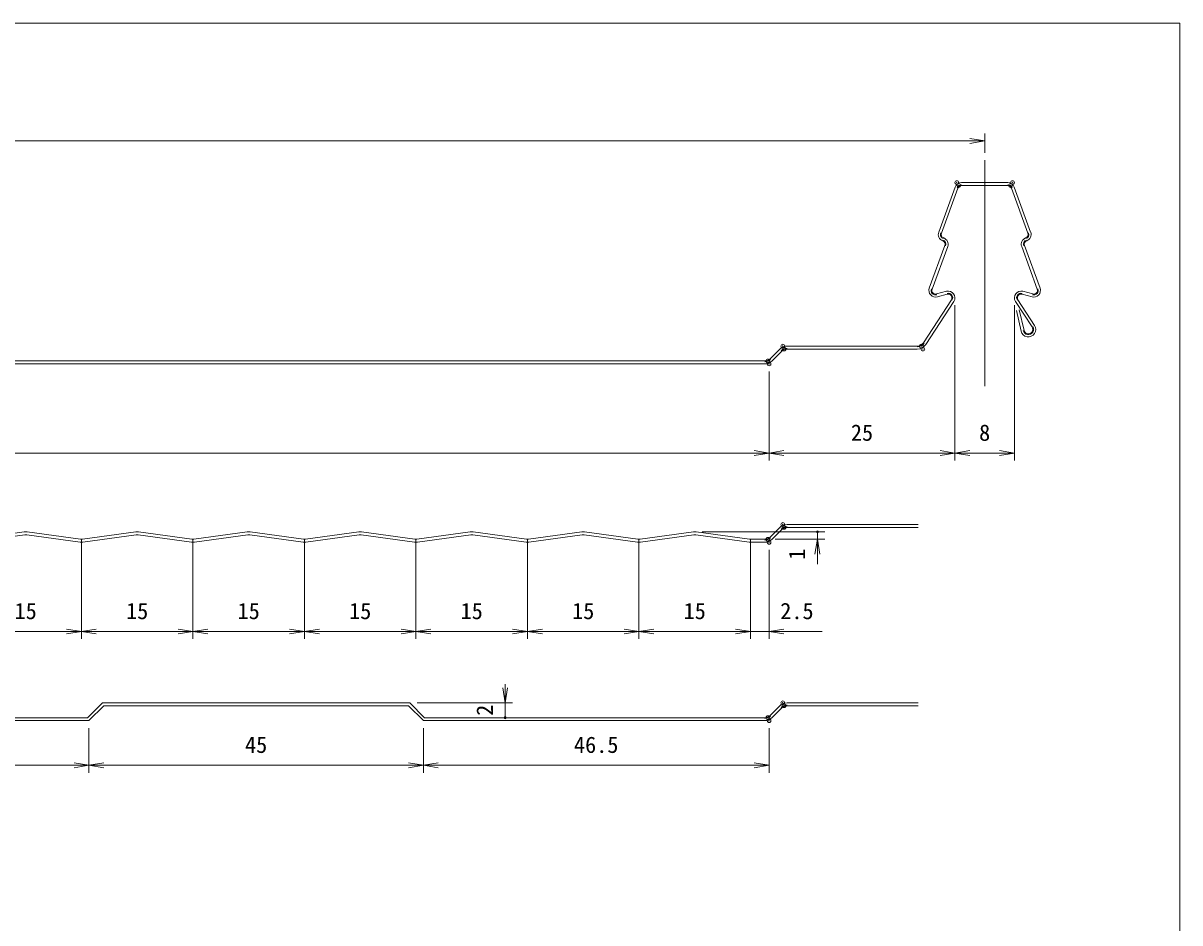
# Model space of a CAD drawing. Units: millimetres on the paper. Extents: x -208 to 189, y -250 to 139.
# Drawn here: x 33.6 to 189.2, y 18.4 to 139.4 of the extents above; entities that cross this region are included whole.
import ezdxf
from ezdxf.enums import TextEntityAlignment as Align

# ---------------------------------------------------------------- set-up
doc = ezdxf.new("R2010")
doc.units = ezdxf.units.MM
doc.header["$PDMODE"] = 32
doc.header["$PDSIZE"] = 0.5
for name, color, linetype, lineweight in [('0-0_寸法', 7, 'Continuous', 18), ('0-3', 6, 'Continuous', 18), ('1-1', 3, 'Continuous', 18), ('F-F', 5, 'Continuous', 18)]:
    doc.layers.add(name, color=color, linetype=linetype, lineweight=lineweight)
doc.styles.add('ＭＳ ゴシック', font='')
doc.styles.get('ＭＳ ゴシック').set_extended_font_data('MS Gothic')

# ---------------------------------------------------------------- blocks, each defined once
blk = doc.blocks.new('_OPEN')
at = {"layer": '0-0_寸法'}
blk.add_line((0, 0), (-1, 0), dxfattribs=at)
blk.add_lwpolyline([(-1, 0.1667), (0, 0), (-1, -0.1667)], dxfattribs=at)
blk = doc.blocks.new('_DOT')
at = {"layer": '0-0_寸法'}
blk.add_line((-0.5, 0), (-1, 0), dxfattribs=at)
blk.add_circle((0, 0), 0.25, dxfattribs=at)
blk.add_circle((0, 0), 0.25, dxfattribs=at)
blk = doc.blocks.new('D1')
at = {"layer": '0-3'}
for p, q in [((320.5, 199.4), (337, 199.4)), ((336, 199.4), (336, 198.9)), ((330.334, 198.4), (337, 198.4)), ((336, 195.05), (336, 198.9))]:
    blk.add_line(p, q, dxfattribs=at)
at = {"layer": '0-3', "rotation": 90}
for name, p, xscale, yscale in [('_DOT', (336, 199.4), 0.5333333, 0.5333333), ('_OPEN', (336, 198.4), 2, 2)]:
    blk.add_blockref(name, p, dxfattribs=dict(at, xscale=xscale, yscale=yscale))
at = {"layer": '0-3', "color": 7, "style": 'ＭＳ ゴシック'}
blk.add_text('1', height=2.199, rotation=90, dxfattribs=at).set_placement((335, 195.65), align=Align.BOTTOM_LEFT)
blk = doc.blocks.new('D14')
at = {"layer": '0-3'}
for p, q in [((222, 198.4), (222, 185)), ((222, 186), (229.5, 186)), ((237, 186), (229.5, 186))]:
    blk.add_line(p, q, dxfattribs=at)
at = {"layer": '0-3', "xscale": 2, "yscale": 2, "rotation": 180}
blk.add_blockref('_OPEN', (222, 186), dxfattribs=at)
at = {"layer": '0-3', "xscale": 2, "yscale": 2}
blk.add_blockref('_OPEN', (237, 186), dxfattribs=at)
at = {"layer": '0-3', "color": 7, "style": 'ＭＳ ゴシック'}
blk.add_text('15', height=2.199, dxfattribs=at).set_placement((228, 187), align=Align.BOTTOM_LEFT)
blk = doc.blocks.new('D15')
at = {"layer": '0-3'}
for p, q in [((237, 198.4), (237, 185)), ((237, 186), (244.5, 186)), ((252, 186), (244.5, 186))]:
    blk.add_line(p, q, dxfattribs=at)
at = {"layer": '0-3', "xscale": 2, "yscale": 2, "rotation": 180}
blk.add_blockref('_OPEN', (237, 186), dxfattribs=at)
at = {"layer": '0-3', "xscale": 2, "yscale": 2}
blk.add_blockref('_OPEN', (252, 186), dxfattribs=at)
at = {"layer": '0-3', "color": 7, "style": 'ＭＳ ゴシック'}
blk.add_text('15', height=2.199, dxfattribs=at).set_placement((243, 187), align=Align.BOTTOM_LEFT)
blk = doc.blocks.new('D16')
at = {"layer": '0-3'}
for p, q in [((252, 198.4), (252, 185)), ((252, 186), (259.5, 186)), ((267, 186), (259.5, 186))]:
    blk.add_line(p, q, dxfattribs=at)
at = {"layer": '0-3', "xscale": 2, "yscale": 2, "rotation": 180}
blk.add_blockref('_OPEN', (252, 186), dxfattribs=at)
at = {"layer": '0-3', "xscale": 2, "yscale": 2}
blk.add_blockref('_OPEN', (267, 186), dxfattribs=at)
at = {"layer": '0-3', "color": 7, "style": 'ＭＳ ゴシック'}
blk.add_text('15', height=2.199, dxfattribs=at).set_placement((258, 187), align=Align.BOTTOM_LEFT)
blk = doc.blocks.new('D17')
at = {"layer": '0-3'}
for p, q in [((267, 198.4), (267, 185)), ((267, 186), (274.5, 186)), ((282, 186), (274.5, 186))]:
    blk.add_line(p, q, dxfattribs=at)
at = {"layer": '0-3', "xscale": 2, "yscale": 2, "rotation": 180}
blk.add_blockref('_OPEN', (267, 186), dxfattribs=at)
at = {"layer": '0-3', "xscale": 2, "yscale": 2}
blk.add_blockref('_OPEN', (282, 186), dxfattribs=at)
at = {"layer": '0-3', "color": 7, "style": 'ＭＳ ゴシック'}
blk.add_text('15', height=2.199, dxfattribs=at).set_placement((273, 187), align=Align.BOTTOM_LEFT)
blk = doc.blocks.new('D18')
at = {"layer": '0-3'}
for p, q in [((282, 198.4), (282, 185)), ((282, 186), (289.5, 186)), ((297, 186), (289.5, 186))]:
    blk.add_line(p, q, dxfattribs=at)
at = {"layer": '0-3', "xscale": 2, "yscale": 2, "rotation": 180}
blk.add_blockref('_OPEN', (282, 186), dxfattribs=at)
at = {"layer": '0-3', "xscale": 2, "yscale": 2}
blk.add_blockref('_OPEN', (297, 186), dxfattribs=at)
at = {"layer": '0-3', "color": 7, "style": 'ＭＳ ゴシック'}
blk.add_text('15', height=2.199, dxfattribs=at).set_placement((288, 187), align=Align.BOTTOM_LEFT)
blk = doc.blocks.new('D19')
at = {"layer": '0-3'}
for p, q in [((297, 198.4), (297, 185)), ((297, 186), (304.5, 186)), ((312, 186), (304.5, 186))]:
    blk.add_line(p, q, dxfattribs=at)
at = {"layer": '0-3', "xscale": 2, "yscale": 2, "rotation": 180}
blk.add_blockref('_OPEN', (297, 186), dxfattribs=at)
at = {"layer": '0-3', "xscale": 2, "yscale": 2}
blk.add_blockref('_OPEN', (312, 186), dxfattribs=at)
at = {"layer": '0-3', "color": 7, "style": 'ＭＳ ゴシック'}
blk.add_text('15', height=2.199, dxfattribs=at).set_placement((303, 187), align=Align.BOTTOM_LEFT)
blk = doc.blocks.new('D20')
at = {"layer": '0-3'}
for p, q in [((312, 198.4), (312, 185)), ((312, 186), (319.5, 186)), ((327, 186), (319.5, 186))]:
    blk.add_line(p, q, dxfattribs=at)
at = {"layer": '0-3', "xscale": 2, "yscale": 2, "rotation": 180}
blk.add_blockref('_OPEN', (312, 186), dxfattribs=at)
at = {"layer": '0-3', "xscale": 2, "yscale": 2}
blk.add_blockref('_OPEN', (327, 186), dxfattribs=at)
at = {"layer": '0-3', "color": 7, "style": 'ＭＳ ゴシック'}
blk.add_text('15', height=2.199, dxfattribs=at).set_placement((318, 187), align=Align.BOTTOM_LEFT)
blk = doc.blocks.new('D21')
at = {"layer": '0-3'}
for p, q in [((327, 198.4), (327, 185)), ((329.5, 197), (329.5, 185)), ((327, 186), (328.25, 186)), ((336.625, 186), (328.25, 186))]:
    blk.add_line(p, q, dxfattribs=at)
at = {"layer": '0-3', "xscale": 2, "yscale": 2, "rotation": 180}
blk.add_blockref('_OPEN', (329.5, 186), dxfattribs=at)
at = {"layer": '0-3', "color": 7, "style": 'ＭＳ ゴシック'}
blk.add_text('2.5', height=2.199, dxfattribs=at).set_placement((331, 187), align=Align.BOTTOM_LEFT)
blk = doc.blocks.new('D24')
at = {"layer": '0-3'}
blk.add_line((329.5, 210), (191.925, 210), dxfattribs=at)
at = {"layer": '0-3', "xscale": 2, "yscale": 2}
blk.add_blockref('_OPEN', (329.5, 210), dxfattribs=at)
blk = doc.blocks.new('D25')
at = {"layer": '0-3'}
for p, q in [((329.5, 221), (329.5, 209)), ((329.5, 210), (342, 210)), ((354.5, 210), (342, 210))]:
    blk.add_line(p, q, dxfattribs=at)
at = {"layer": '0-3', "xscale": 2, "yscale": 2, "rotation": 180}
blk.add_blockref('_OPEN', (329.5, 210), dxfattribs=at)
at = {"layer": '0-3', "xscale": 2, "yscale": 2}
blk.add_blockref('_OPEN', (354.5, 210), dxfattribs=at)
at = {"layer": '0-3', "color": 7, "style": 'ＭＳ ゴシック'}
blk.add_text('25', height=2.199, dxfattribs=at).set_placement((340.5, 211), align=Align.BOTTOM_LEFT)
blk = doc.blocks.new('D26')
at = {"layer": '0-3'}
for p, q in [((354.5, 229.903), (354.5, 209)), ((362.5, 229.903), (362.5, 209)), ((354.5, 210), (358.5, 210)), ((362.5, 210), (358.5, 210))]:
    blk.add_line(p, q, dxfattribs=at)
at = {"layer": '0-3', "xscale": 2, "yscale": 2, "rotation": 180}
blk.add_blockref('_OPEN', (354.5, 210), dxfattribs=at)
at = {"layer": '0-3', "xscale": 2, "yscale": 2}
blk.add_blockref('_OPEN', (362.5, 210), dxfattribs=at)
at = {"layer": '0-3', "color": 7, "style": 'ＭＳ ゴシック'}
blk.add_text('8', height=2.199, dxfattribs=at).set_placement((357.75, 211), align=Align.BOTTOM_LEFT)
blk = doc.blocks.new('D27')
at = {"layer": '0-3'}
for p, q in [((358.5, 250.4), (358.5, 253)), ((358.5, 252), (192, 252))]:
    blk.add_line(p, q, dxfattribs=at)
at = {"layer": '0-3', "xscale": 2, "yscale": 2}
blk.add_blockref('_OPEN', (358.5, 252), dxfattribs=at)
blk = doc.blocks.new('D28')
at = {"layer": '0-3'}
for p, q in [((294, 178.9), (294, 175.4)), ((282.166, 176.4), (295, 176.4)), ((294, 174.4), (294, 175.4))]:
    blk.add_line(p, q, dxfattribs=at)
at = {"layer": '0-3', "rotation": 270}
for name, p, xscale, yscale in [('_OPEN', (294, 176.4), 2, 2), ('_DOT', (294, 174.4), 0.5333333, 0.5333333)]:
    blk.add_blockref(name, p, dxfattribs=dict(at, xscale=xscale, yscale=yscale))
at = {"layer": '0-3', "color": 7, "style": 'ＭＳ ゴシック'}
blk.add_text('2', height=2.199, rotation=90, dxfattribs=at).set_placement((293, 174.65), align=Align.BOTTOM_LEFT)
blk = doc.blocks.new('D31')
at = {"layer": '0-3'}
for p, q in [((146, 173), (146, 167)), ((146, 168), (192, 168)), ((238, 168), (192, 168))]:
    blk.add_line(p, q, dxfattribs=at)
at = {"layer": '0-3', "xscale": 2, "yscale": 2, "rotation": 180}
blk.add_blockref('_OPEN', (146, 168), dxfattribs=at)
at = {"layer": '0-3', "xscale": 2, "yscale": 2}
blk.add_blockref('_OPEN', (238, 168), dxfattribs=at)
at = {"layer": '0-3', "color": 7, "style": 'ＭＳ ゴシック'}
blk.add_text('92', height=2.199, dxfattribs=at).set_placement((190.5, 169), align=Align.BOTTOM_LEFT)
blk = doc.blocks.new('D32')
at = {"layer": '0-3'}
for p, q in [((238, 173), (238, 167)), ((238, 168), (260.5, 168)), ((283, 168), (260.5, 168))]:
    blk.add_line(p, q, dxfattribs=at)
at = {"layer": '0-3', "xscale": 2, "yscale": 2, "rotation": 180}
blk.add_blockref('_OPEN', (238, 168), dxfattribs=at)
at = {"layer": '0-3', "xscale": 2, "yscale": 2}
blk.add_blockref('_OPEN', (283, 168), dxfattribs=at)
at = {"layer": '0-3', "color": 7, "style": 'ＭＳ ゴシック'}
blk.add_text('45', height=2.199, dxfattribs=at).set_placement((259, 169), align=Align.BOTTOM_LEFT)
blk = doc.blocks.new('D33')
at = {"layer": '0-3'}
for p, q in [((283, 173), (283, 167)), ((329.5, 173), (329.5, 167)), ((283, 168), (306.25, 168)), ((329.5, 168), (306.25, 168))]:
    blk.add_line(p, q, dxfattribs=at)
at = {"layer": '0-3', "xscale": 2, "yscale": 2, "rotation": 180}
blk.add_blockref('_OPEN', (283, 168), dxfattribs=at)
at = {"layer": '0-3', "xscale": 2, "yscale": 2}
blk.add_blockref('_OPEN', (329.5, 168), dxfattribs=at)
at = {"layer": '0-3', "color": 7, "style": 'ＭＳ ゴシック'}
blk.add_text('46.5', height=2.199, dxfattribs=at).set_placement((303.25, 169), align=Align.BOTTOM_LEFT)

msp = doc.modelspace()

# ---------------------------------------------------------------- linework, layer by layer
at = {"layer": '1-1'}
for p, q in [((162.907, 90.588), (162.907, 120.988)), ((156.72, 111.319), (158.941, 117.396)), ((157.096, 111.182), (159.317, 117.259)), ((159.786, 117.988), (166.027, 117.988)), ((159.786, 117.588), (166.027, 117.588)), ((168.718, 111.182), (166.497, 117.259)), ((169.093, 111.319), (166.873, 117.396)), ((155.461, 103.794), (157.555, 109.523)), ((155.837, 103.657), (157.931, 109.386)), ((169.976, 103.657), (167.883, 109.386)), ((170.352, 103.794), (168.259, 109.523)), ((156.436, 103.002), (157.774, 103.36)), ((157.877, 102.974), (156.54, 102.616)), ((167.936, 102.974), (169.274, 102.616)), ((169.377, 103.002), (168.04, 103.36)), ((158.426, 102.219), (154.675, 96.443)), ((158.762, 102.001), (155.011, 96.225)), ((169.285, 98.562), (167.052, 102.001)), ((169.621, 98.78), (167.388, 102.219)), ((167.807, 98.011), (167.171, 100.767)), ((168.197, 98.101), (167.561, 100.857)), ((135.331, 95.578), (134.034, 94.281)), ((134.317, 93.998), (135.614, 95.295)), ((153.837, 95.988), (136.321, 95.988)), ((136.321, 95.588), (153.837, 95.588)), ((-3.593, 93.588), (133.327, 93.588)), ((135.331, 71.578), (134.034, 70.281)), ((153.96, 71.988), (136.321, 71.988)), ((136.321, 71.588), (153.96, 71.588)), ((33.718, 70.975), (26.542, 69.997)), ((26.596, 69.6), (33.772, 70.578)), ((41.218, 69.6), (34.042, 70.578)), ((34.096, 70.975), (41.272, 69.997)), ((48.718, 70.975), (41.542, 69.997)), ((41.596, 69.6), (48.772, 70.578)), ((56.218, 69.6), (49.042, 70.578)), ((49.096, 70.975), (56.272, 69.997)), ((63.718, 70.975), (56.542, 69.997)), ((56.596, 69.6), (63.772, 70.578)), ((71.218, 69.6), (64.042, 70.578)), ((64.096, 70.975), (71.272, 69.997)), ((78.718, 70.975), (71.542, 69.997)), ((71.596, 69.6), (78.772, 70.578)), ((86.218, 69.6), (79.042, 70.578)), ((79.096, 70.975), (86.272, 69.997)), ((93.718, 70.975), (86.542, 69.997)), ((86.596, 69.6), (93.772, 70.578)), ((101.218, 69.6), (94.042, 70.578)), ((94.096, 70.975), (101.272, 69.997)), ((108.718, 70.975), (101.542, 69.997)), ((101.596, 69.6), (108.772, 70.578)), ((116.218, 69.6), (109.042, 70.578)), ((109.096, 70.975), (116.272, 69.997)), ((123.718, 70.975), (116.542, 69.997)), ((116.596, 69.6), (123.772, 70.578)), ((131.218, 69.6), (124.042, 70.578)), ((124.096, 70.975), (131.272, 69.997)), ((134.317, 69.998), (135.614, 71.295)), ((133.327, 69.988), (131.407, 69.988)), ((131.407, 69.588), (133.327, 69.588)), ((135.331, 47.578), (134.034, 46.281)), ((134.317, 45.998), (135.614, 47.295)), ((153.96, 47.988), (136.321, 47.988)), ((136.321, 47.588), (153.96, 47.588))]:
    msp.add_line(p, q, dxfattribs=at)
for points in [[(133.327, 93.988), (-3.593, 93.988), (-140.663, 93.988)], [(133.327, 45.988), (87.573, 45.988), (85.573, 47.988), (44.241, 47.988), (42.241, 45.988), (-49.427, 45.988), (-51.427, 47.988), (-92.759, 47.988), (-94.759, 45.988), (-140.513, 45.988)], [(-140.513, 45.588), (-94.593, 45.588), (-92.593, 47.588), (-51.593, 47.588), (-49.593, 45.588), (42.407, 45.588), (44.407, 47.588), (85.407, 47.588), (87.407, 45.588), (133.327, 45.588)]]:
    msp.add_lwpolyline(points, dxfattribs=at)
for centre, radius, start, end in [((159.786, 117.088), 0.9, 90, 159.92969), ((159.786, 117.088), 0.5, 90, 159.92969), ((166.027, 117.088), 0.9, 20.07031, 90), ((166.027, 117.088), 0.5, 20.07031, 90), ((157.566, 111.01), 0.9, 159.92969, 249.92969), ((157.566, 111.01), 0.5, 159.92969, 249.92969), ((157.085, 109.695), 0.9, 339.92969, 69.92969), ((168.728, 109.695), 0.9, 110.07031, 200.07031), ((168.248, 111.01), 0.5, 290.07031, 20.07031), ((168.248, 111.01), 0.9, 290.07031, 20.07031), ((157.085, 109.695), 0.5, 339.92969, 69.92969), ((168.728, 109.695), 0.5, 110.07031, 200.07031), ((156.307, 103.485), 0.9, 159.92969, 285), ((156.307, 103.485), 0.5, 159.92969, 285), ((158.007, 102.491), 0.9, 327, 105), ((158.007, 102.491), 0.5, 327, 105), ((167.807, 102.491), 0.9, 75, 213), ((167.807, 102.491), 0.5, 75, 213), ((169.507, 103.485), 0.9, 255, 20.07031), ((169.507, 103.485), 0.5, 255, 20.07031), ((168.782, 98.236), 1, 193, 33), ((168.782, 98.236), 0.6, 193, 33), ((136.321, 94.588), 1.4, 90, 135), ((136.321, 94.588), 1, 90, 135), ((153.837, 96.988), 1, 270, 327), ((153.837, 96.988), 1.4, 270, 327), ((133.327, 94.988), 1, 270, 315), ((133.327, 94.988), 1.4, 270, 315), ((136.321, 70.588), 1.4, 90, 135), ((136.321, 70.588), 1, 90, 135), ((33.907, 69.588), 1.4, 82.23888, 97.76112), ((33.907, 69.588), 1, 82.23888, 97.76112), ((48.907, 69.588), 1.4, 82.23888, 97.76112), ((48.907, 69.588), 1, 82.23888, 97.76112), ((63.907, 69.588), 1.4, 82.23888, 97.76112), ((63.907, 69.588), 1, 82.23888, 97.76112), ((78.907, 69.588), 1.4, 82.23888, 97.76112), ((78.907, 69.588), 1, 82.23888, 97.76112), ((93.907, 69.588), 1.4, 82.23888, 97.76112), ((93.907, 69.588), 1, 82.23888, 97.76112), ((108.907, 69.588), 1.4, 82.23888, 97.76112), ((108.907, 69.588), 1, 82.23888, 97.76112), ((123.907, 69.588), 1.4, 82.23888, 97.76112), ((123.907, 69.588), 1, 82.23888, 97.76112), ((133.327, 70.988), 1, 270, 315), ((41.407, 70.988), 1.4, 262.23888, 277.76112), ((41.407, 70.988), 1, 262.23888, 277.76112), ((56.407, 70.988), 1.4, 262.23888, 277.76112), ((56.407, 70.988), 1, 262.23888, 277.76112), ((71.407, 70.988), 1.4, 262.23888, 277.76112), ((71.407, 70.988), 1, 262.23888, 277.76112), ((86.407, 70.988), 1.4, 262.23888, 277.76112), ((86.407, 70.988), 1, 262.23888, 277.76112), ((101.407, 70.988), 1.4, 262.23888, 277.76112), ((101.407, 70.988), 1, 262.23888, 277.76112), ((116.407, 70.988), 1.4, 262.23888, 277.76112), ((116.407, 70.988), 1, 262.23888, 277.76112), ((131.407, 70.988), 1.4, 262.23888, 270), ((131.407, 70.988), 1, 262.23888, 270), ((133.327, 70.988), 1.4, 270, 315), ((136.321, 46.588), 1.4, 90, 135), ((136.321, 46.588), 1, 90, 135), ((133.327, 46.988), 1, 270, 315), ((133.327, 46.988), 1.4, 270, 315)]:
    msp.add_arc(centre, radius, start, end, dxfattribs=at)
at = {"layer": '1-1', "color": 1}
for centre, radius, start, end in [((159.786, 117.088), 0.6, 90, 159.92969), ((166.027, 117.088), 0.6, 20.07031, 90), ((157.566, 111.01), 0.6, 159.92969, 249.92969), ((168.248, 111.01), 0.6, 290.07031, 20.07031), ((157.085, 109.695), 0.6, 339.92969, 69.92969), ((168.728, 109.695), 0.6, 110.07031, 200.07031), ((156.307, 103.485), 0.6, 159.92969, 285), ((158.007, 102.491), 0.6, 327, 105), ((167.807, 102.491), 0.6, 75, 213), ((169.507, 103.485), 0.6, 255, 20.07031), ((168.782, 98.236), 0.7, 193, 33), ((136.321, 94.588), 1.1, 90, 135), ((153.837, 96.988), 1.1, 270, 327), ((133.327, 94.988), 1.1, 270, 315), ((136.321, 70.588), 1.1, 90, 135), ((133.327, 70.988), 1.1, 270, 315), ((136.321, 46.588), 1.1, 90, 135), ((133.327, 46.988), 1.1, 270, 315)]:
    msp.add_arc(centre, radius, start, end, dxfattribs=at)
at = {"layer": '1-1'}
for p in [(159.157, 117.988), (159.437, 117.588), (166.377, 117.588), (166.657, 117.988), (135.741, 95.988), (135.907, 95.588), (154.38, 95.988), (154.597, 95.588), (133.741, 93.988), (133.907, 93.588), (135.741, 71.988), (135.907, 71.588), (133.741, 69.988), (133.907, 69.588), (135.741, 47.988), (135.907, 47.588), (133.741, 45.988), (133.907, 45.588)]:
    msp.add_point(p, dxfattribs=at)
at = {"layer": 'F-F', "color": 7}
for p, q in [((-208.437, 139.439), (189.163, 139.439)), ((189.153, 139.449), (189.153, -139.581))]:
    msp.add_line(p, q, dxfattribs=at)
msp.add_lwpolyline([(189.163, 139.449), (189.163, -139.581), (-208.437, -139.581)], dxfattribs=at)

# ---------------------------------------------------------------- block references
at = {"layer": '1-1'}
for name in ['D27', 'D26', 'D24', 'D25', 'D1', 'D14', 'D15', 'D16', 'D17', 'D18', 'D19', 'D20', 'D21', 'D28', 'D31', 'D32', 'D33']:
    msp.add_blockref(name, (-195.593, -128.412), dxfattribs=at)

doc.saveas('drawing.dxf')
